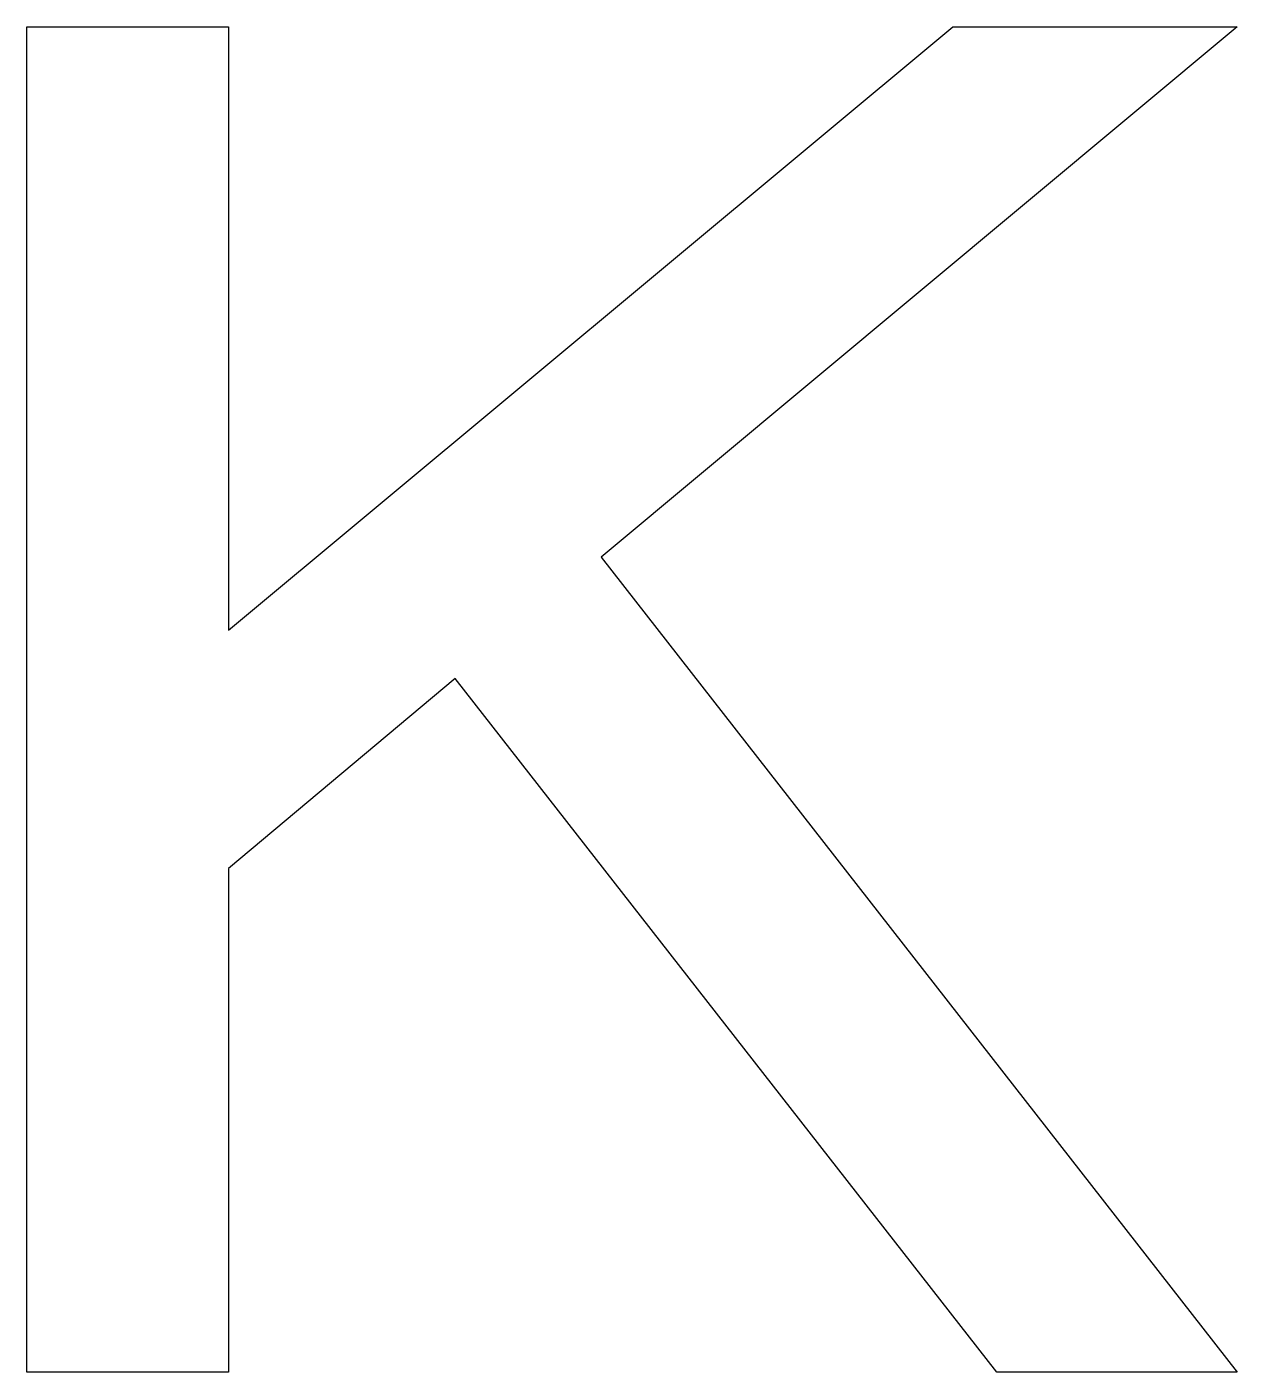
# Model space of a CAD drawing. Header units: metres. Extents: x 0 to 45, y 0 to 50.
import ezdxf

# ---------------------------------------------------------------- set-up
doc = ezdxf.new("R2010")
doc.units = ezdxf.units.M

msp = doc.modelspace()

# ---------------------------------------------------------------- linework, layer by layer
msp.add_lwpolyline([(45, 0), (36.071, 0), (15.929, 25.786), (7.5, 18.714), (7.5, 0), (0, 0), (0, 50), (7.5, 50), (7.5, 27.571), (34.429, 50), (45, 50), (21.357, 30.286), (45, 0)])

doc.saveas('drawing.dxf')
